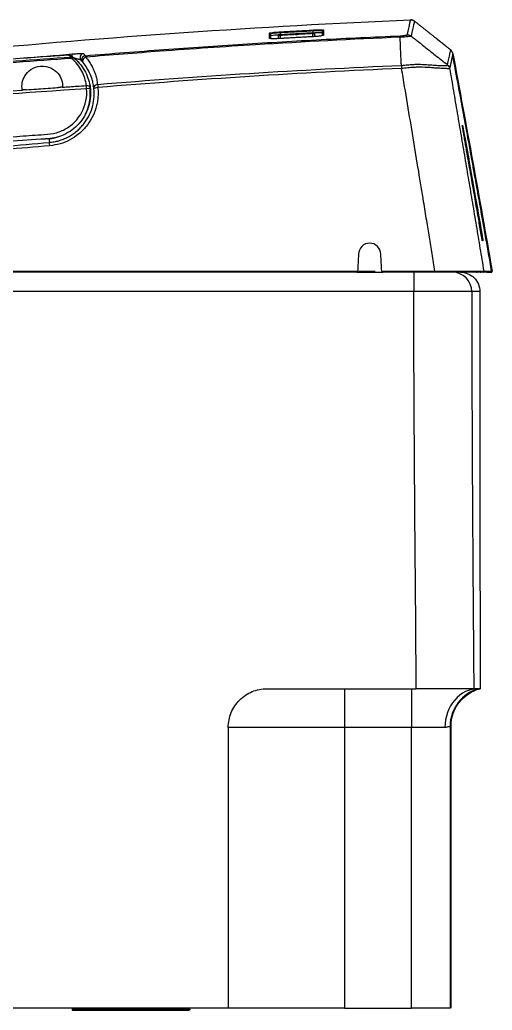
# Model space of a CAD drawing. Header units: millimetres. Extents: x -8699 to 14519, y -2727 to 7848.
# Drawn here: x -6357 to -6113, y 6650 to 7161 of the extents above; entities that cross this region are included whole.
import ezdxf

# ---------------------------------------------------------------- set-up
doc = ezdxf.new("R2010")
doc.units = ezdxf.units.MM
doc.layers.add('1', color=7, linetype='Continuous', true_color=0xffffff)

msp = doc.modelspace()

# ---------------------------------------------------------------- linework, layer by layer
at = {"layer": '1', "color": 7, "linetype": 'Continuous'}
for p, q in [((-6153.26, 7160.45), (-6153.26, 7160.45)), ((-6222.61, 7154.38), (-6222.61, 7154.38)), ((-6214.7, 7153.56), (-6214.7, 7153.53)), ((-6205.7, 7155.33), (-6205.7, 7155.33)), ((-6118.37, 7048.09), (-6118.03, 7048.15)), ((-6134.1, 7030.78), (-6134.1, 7030.78)), ((-6115.63, 7030.78), (-6113.6, 7030.78)), ((-6330.04, 6650.78), (-6330.08, 6650.33)), ((-6329.58, 6649.78), (-6327.07, 6649.78)), ((-6327.07, 6649.78), (-6272.18, 6649.78)), ((-6272.18, 6649.78), (-6269.67, 6649.78)), ((-6269.17, 6650.33), (-6269.21, 6650.78)), ((-6189.38, 6650.78), (-6249.38, 6650.78)), ((-6189.38, 6650.78), (-6154.75, 6650.78))]:
    msp.add_line(p, q, dxfattribs=at)
at = {"layer": '1', "color": 8, "linetype": 'Continuous'}
for p, q in [((-6214.7, 7153.56), (-6213.84, 7153.56)), ((-6205.7, 7152.38), (-6205.7, 7153.97)), ((-6222.61, 7153.02), (-6222.61, 7151.43)), ((-6345.75, 7099.43), (-6343.81, 7099.59)), ((-6342.77, 7099.68), (-6341.93, 7099.75)), ((-6123.71, 7078.85), (-6123.39, 7078.9)), ((-6153.6, 7030.78), (-6153.6, 7020.86)), ((-6113.11, 7031.37), (-6113.11, 7031.37)), ((-6189.38, 6815.78), (-6189.38, 6795.78)), ((-6154.83, 6815.78), (-6154.83, 6795.78)), ((-6189.38, 6795.78), (-6249.38, 6795.78)), ((-6154.83, 6795.78), (-6189.38, 6795.78)), ((-6189.38, 6795.78), (-6189.38, 6650.78)), ((-6327.07, 6650.28), (-6330.08, 6650.33)), ((-6327.07, 6650.28), (-6327.02, 6650.78)), ((-6327.07, 6650.28), (-6327.07, 6649.78)), ((-6272.18, 6650.28), (-6327.07, 6650.28)), ((-6272.22, 6650.78), (-6272.18, 6650.28)), ((-6269.17, 6650.33), (-6272.18, 6650.28)), ((-6272.18, 6650.28), (-6272.18, 6649.78))]:
    msp.add_line(p, q, dxfattribs=at)
at = {"layer": '1', "color": 7, "linetype": 'Continuous'}
for centre, start, end in [((-6214.2, 7153.56), 3.241, 180), ((-6120.81, 7031.28), 188.9814, 270), ((-6329.58, 6650.28), 175, 270)]:
    msp.add_arc(centre, 0.5, start, end, dxfattribs=at)
at = {"layer": '1', "color": 7, "linetype": 'Continuous', "extrusion": (0, 0, -1)}
msp.add_arc((6269.67, 6650.28), 0.5, 175, 270, dxfattribs=at)
at = {"layer": '1', "color": 7, "linetype": 'Continuous'}
for centre, major_axis, ratio, start_param, end_param in [((-6205.71, 7155.33), (0.027, -0.499), 0.005452, 1.570795, 3.084447), ((-6200.2, 7155.3), (-0.498, 0.04), 0.998148, 4.846186, 6.364121), ((-6329.8, 7141.45), (-0.16, 1.99), 0.000949, 4.982915, 6.196237), ((-6323.94, 7141.61), (1.46, 1.36), 0.993462, 0.904295, 3.141593), ((-6323.04, 7140.59), (1.53, 1.29), 0.992997, 0.954094, 3.141593), ((-6322.85, 7140.35), (1.54, 1.27), 0.670784, 1.120045, 3.141593), ((-6118.85, 7046.78), (0, 1), 0.999425, 4.882378, 5.666633), ((-6136.58, 7031.05), (-0.119, -0.161), 0.447146, 0.773448, 1.828874), ((-6118.98, 7031.28), (0, -0.5), 0.99902, 4.877855, 6.283185)]:
    msp.add_ellipse(centre, major_axis=major_axis, ratio=ratio, start_param=start_param, end_param=end_param, dxfattribs=at)
at = {"layer": '1', "color": 8, "linetype": 'Continuous'}
for centre, major_axis, ratio, start_param, end_param in [((-6330.5, 7139.92), (-1.25, -1.56), 0.989918, 3.141593, 3.890673), ((-6330.22, 7139.68), (-1.28, -1.54), 0.603152, 3.141593, 4.133147), ((-6322.63, 7125.66), (-1.99, -0.23), 0.743796, 3.141593, 4.662071), ((-6322.57, 7125.12), (-1.99, -0.18), 0.201779, 3.141593, 4.687867), ((-6316.81, 7126.29), (1.99, 0.24), 0.743951, 1.527294, 3.141593), ((-6316.75, 7125.75), (1.99, 0.2), 0.20102, 1.547373, 3.141593), ((-6341.93, 7099.73), (-0.17, 1.99), 0.000983, 1.581214, 2.937677), ((-6341.59, 7095.79), (0.17, -1.99), 0.01558, 1.712578, 3.141593), ((-6133.63, 7020.78), (0, 10), 0.998781, 4.712887, 6.283185), ((-6120.81, 7031.28), (0, 0.5), 0.961109, 1.72767, 3.141593), ((-6120.22, 6795.78), (0, 20), 0.865191, 0, 1.571228), ((-6114.83, 6796.42), (0, 20), 0.999863, 0.253179, 1.571295)]:
    msp.add_ellipse(centre, major_axis=major_axis, ratio=ratio, start_param=start_param, end_param=end_param, dxfattribs=at)
at = {"layer": '1', "color": 7, "linetype": 'Continuous'}
for points, degree in [([(-6389.08, 7144.94), (-6311.28, 7152.3), (-6233.34, 7157.8), (-6155.25, 7161.1)], 3), ([(-6134.4, 7145.44), (-6143.88, 7152.99), (-6153.37, 7160.54)], 2), ([(-6143.88, 7152.99), (-6148.63, 7156.76), (-6153.37, 7160.54)], 2), ([(-6222.61, 7154.38), (-6222.61, 7154.03), (-6222.61, 7153.69), (-6222.61, 7153.34)], 3), ([(-6214.62, 7153.8), (-6217.28, 7153.65), (-6219.94, 7153.5), (-6222.61, 7153.34)], 3), ([(-6205.7, 7154.29), (-6208.4, 7154.15), (-6211.09, 7154), (-6213.79, 7153.85)], 3), ([(-6205.7, 7155.33), (-6205.7, 7154.29)], 1), ([(-6156.92, 7153.39), (-6156.22, 7153.42), (-6155.47, 7153.18), (-6154.92, 7152.74)], 3), ([(-6134.51, 7145.53), (-6138.24, 7148.5), (-6141.97, 7151.47)], 2), ([(-6133.43, 7143.7), (-6133.65, 7144.81), (-6134.53, 7145.51)], 2), ([(-6133.43, 7143.74), (-6126.44, 7106.32), (-6119.66, 7068.86), (-6113.11, 7031.37)], 3), ([(-6329.89, 7141.97), (-6329.68, 7141.81), (-6329.46, 7141.64), (-6329.25, 7141.47)], 3), ([(-6324.57, 7139.3), (-6324.85, 7139.63), (-6325.13, 7139.94), (-6325.41, 7140.24)], 3), ([(-6136.17, 7137.75), (-6136.16, 7137.79), (-6136.15, 7137.82), (-6136.15, 7137.85)], 3), ([(-6389.5, 7093.7), (-6373.59, 7095.06), (-6357.67, 7096.42), (-6341.76, 7097.78)], 3), ([(-6341.93, 7099.75), (-6340.34, 7099.89), (-6338.76, 7100.19), (-6337.24, 7100.65)], 3), ([(-6182.12, 7040.06), (-6182.27, 7037.13), (-6182.42, 7034.21), (-6182.58, 7031.28)], 3), ([(-6170.16, 7031.28), (-6170.31, 7034.21), (-6170.46, 7037.13), (-6170.62, 7040.06)], 3), ([(-6458.16, 7031.29), (-6366.3, 7031.29), (-6274.44, 7031.29), (-6182.58, 7031.28)], 3), ([(-6183.08, 7030.78), (-6274.77, 7030.78), (-6366.46, 7030.78), (-6458.16, 7030.78)], 3), ([(-6189.75, 7031.28), (-6184.32, 7031.28), (-6178.9, 7031.28), (-6173.48, 7031.28)], 3), ([(-6182.76, 7030.78), (-6178.46, 7030.78), (-6174.16, 7030.78), (-6169.87, 7030.78)], 3), ([(-6170.15, 7031.26), (-6170.16, 7031.27), (-6170.16, 7031.28), (-6170.16, 7031.28)], 3), ([(-6142.7, 7030.78), (-6151.69, 7030.78), (-6160.67, 7030.78), (-6169.66, 7030.78)], 3), ([(-6113.6, 7030.78), (-6113.61, 7030.78), (-6115.05, 7030.78), (-6117.95, 7030.78)], 3), ([(-6113.17, 7031.08), (-6113.11, 7031.37)], 1), ([(-6113.14, 7031.53), (-6113.13, 7031.48), (-6113.12, 7031.42), (-6113.11, 7031.37)], 3), ([(-6229.38, 6815.78), (-6203.71, 6815.78), (-6178.04, 6815.78), (-6152.36, 6815.78)], 3), ([(-6122.6, 6815.78), (-6121.55, 6815.78), (-6120.76, 6815.78), (-6120.22, 6815.78)], 3), ([(-6119.37, 6815.78), (-6119.37, 6815.78), (-6119.53, 6815.78), (-6119.84, 6815.78)], 3), ([(-6134.29, 6650.78), (-6134.31, 6699.33), (-6134.34, 6747.87), (-6134.36, 6796.41)], 3)]:
    msp.add_open_spline(points, degree=degree, dxfattribs=at)
at = {"layer": '1', "color": 8, "linetype": 'Continuous'}
for points, knots in [([(-6156.92, 7153.39), (-6156.78, 7154.01), (-6156.51, 7155.23), (-6156.17, 7156.77), (-6155.88, 7158.1), (-6155.65, 7159.19), (-6155.47, 7160.04), (-6155.34, 7160.64), (-6155.26, 7161.03), (-6155.26, 7161.07), (-6155.25, 7161.1)], [0, 0, 0, 0, 0.12387, 0.248032, 0.3725, 0.497291, 0.622419, 0.747903, 0.873757, 1, 1, 1, 1]), ([(-6228.14, 7154.23), (-6228.12, 7154.25), (-6228.08, 7154.29), (-6227.64, 7154.4), (-6226.63, 7154.55), (-6225.09, 7154.7), (-6223.72, 7154.81), (-6223, 7154.85), (-6222.64, 7154.87)], [0, 0, 0, 0, 0.124536, 0.251079, 0.500751, 0.749669, 0.875647, 1, 1, 1, 1]), ([(-6222.64, 7154.87), (-6219.81, 7155.04), (-6216.99, 7155.2), (-6211.35, 7155.52), (-6208.54, 7155.67), (-6205.73, 7155.82)], [0, 0, 0, 0, 0.501572, 0.501572, 1, 1, 1, 1]), ([(-6205.7, 7155.33), (-6208.51, 7155.17), (-6211.32, 7155.02), (-6216.96, 7154.7), (-6219.79, 7154.54), (-6222.61, 7154.38)], [0, 0, 0, 0, 0.498432, 0.498432, 1, 1, 1, 1]), ([(-6205.73, 7155.82), (-6205.37, 7155.84), (-6204.65, 7155.88), (-6203.27, 7155.93), (-6201.73, 7155.95), (-6200.73, 7155.92), (-6200.29, 7155.86), (-6200.25, 7155.82), (-6200.23, 7155.8)], [0, 0, 0, 0, 0.124504, 0.251174, 0.50074, 0.749455, 0.875457, 1, 1, 1, 1]), ([(-6323.2, 7142.57), (-6316.44, 7143.12), (-6302.91, 7144.22), (-6275.85, 7146.27), (-6248.77, 7148.13), (-6221.68, 7149.78), (-6201.35, 7150.91), (-6181.02, 7151.94), (-6167.46, 7152.55), (-6160.68, 7152.85)], [0, 0, 0, 0, 0.125004, 0.250007, 0.500009, 0.625007, 0.750003, 0.874999, 1, 1, 1, 1]), ([(-6160.63, 7152.1), (-6185.53, 7151.03), (-6226.83, 7148.87), (-6280.91, 7145.19), (-6310.13, 7142.9), (-6322.94, 7141.84)], [0, 0, 0, 0, 0.459376, 0.762789, 1, 1, 1, 1]), ([(-6222.64, 7151.43), (-6223, 7151.41), (-6223.72, 7151.37), (-6225.1, 7151.33), (-6226.64, 7151.32), (-6227.64, 7151.39), (-6228.08, 7151.48), (-6228.12, 7151.54), (-6228.14, 7151.56)], [0, 0, 0, 0, 0.124468, 0.250955, 0.500408, 0.749295, 0.875303, 1, 1, 1, 1]), ([(-6205.73, 7152.38), (-6208.54, 7152.23), (-6211.34, 7152.07), (-6216.98, 7151.75), (-6219.81, 7151.59), (-6222.64, 7151.43)], [0, 0, 0, 0, 0.497551, 0.497551, 1, 1, 1, 1]), ([(-6200.23, 7153.13), (-6200.25, 7153.1), (-6200.29, 7153.04), (-6200.73, 7152.9), (-6201.73, 7152.72), (-6203.27, 7152.55), (-6204.65, 7152.44), (-6205.37, 7152.4), (-6205.73, 7152.38)], [0, 0, 0, 0, 0.124505, 0.251052, 0.500666, 0.749637, 0.875703, 1, 1, 1, 1]), ([(-6154.92, 7152.74), (-6154.95, 7152.71), (-6155, 7152.65), (-6155.32, 7152.55), (-6155.84, 7152.46), (-6156.85, 7152.32), (-6158.5, 7152.18), (-6160, 7152.13), (-6160.63, 7152.1)], [0, 0, 0, 0, 0.118051, 0.241009, 0.368531, 0.500529, 0.78773, 1, 1, 1, 1]), ([(-6329.96, 7143.47), (-6329.51, 7143.51), (-6328.62, 7143.58), (-6327.36, 7143.65), (-6326.29, 7143.7), (-6325.42, 7143.71), (-6324.76, 7143.7), (-6324.26, 7143.66), (-6324.16, 7143.62), (-6324.11, 7143.59)], [0, 0, 0, 0, 0.176518, 0.341414, 0.500221, 0.628475, 0.752007, 0.878887, 1, 1, 1, 1]), ([(-6133.43, 7143.74), (-6133.43, 7143.71), (-6133.44, 7143.67), (-6133.52, 7143.28), (-6133.65, 7142.68), (-6133.84, 7141.72), (-6134.14, 7140.3), (-6134.56, 7138.37), (-6134.9, 7136.81), (-6135.07, 7136.06)], [0, 0, 0, 0, 0.129576, 0.256182, 0.379693, 0.5, 0.679464, 0.846132, 1, 1, 1, 1]), ([(-6330.29, 7141.17), (-6368.41, 7138.56), (-6406.5, 7135.5), (-6482.61, 7128.71), (-6520.55, 7125), (-6577.23, 7119.16), (-6596.12, 7117.15), (-6633.53, 7113.09), (-6652.08, 7111.02), (-6688.72, 7106.87), (-6706.78, 7104.81), (-6733.05, 7101.88), (-6741.55, 7100.95), (-6753.65, 7099.64), (-6757.58, 7099.22), (-6763.3, 7098.62), (-6765.18, 7098.43), (-6768.88, 7098.04), (-6770.72, 7097.85), (-6772.48, 7097.67)], [0, 0, 0, 0, 0.25, 0.25, 0.5, 0.5, 0.625, 0.625, 0.75, 0.75, 0.875, 0.875, 0.9375, 0.9375, 0.96875, 0.96875, 0.984375, 0.984375, 1, 1, 1, 1]), ([(-6771.51, 7098.34), (-6764.38, 7099.08), (-6756.75, 7099.9), (-6740.65, 7101.65), (-6732.16, 7102.6), (-6705.96, 7105.55), (-6687.94, 7107.62), (-6651.41, 7111.78), (-6632.91, 7113.85), (-6595.62, 7117.91), (-6576.79, 7119.91), (-6520.29, 7125.76), (-6482.46, 7129.46), (-6406.6, 7136.24), (-6368.63, 7139.3), (-6330.63, 7141.9)], [0, 0, 0, 0, 0.0625, 0.0625, 0.125, 0.125, 0.25, 0.25, 0.375, 0.375, 0.5, 0.5, 0.75, 0.75, 1, 1, 1, 1]), ([(-6330.29, 7141.17), (-6330.32, 7141.24), (-6330.35, 7141.3), (-6330.45, 7141.52), (-6330.51, 7141.65), (-6330.59, 7141.82), (-6330.62, 7141.88), (-6330.63, 7141.9)], [0, 0, 0, 0, 0.169363, 0.169363, 0.611484, 0.611484, 1, 1, 1, 1]), ([(-6322.7, 7127.15), (-6323, 7129.7), (-6323.75, 7132.21), (-6326.21, 7136.95), (-6327.95, 7139.22), (-6330.29, 7141.17)], [0, 0, 0, 0, 0.5, 0.5, 1, 1, 1, 1]), ([(-6325.41, 7140.24), (-6325.46, 7140.27), (-6325.56, 7140.34), (-6325.95, 7140.49), (-6326.52, 7140.67), (-6327.32, 7140.89), (-6328.13, 7141.11), (-6328.69, 7141.25), (-6328.9, 7141.3)], [0, 0, 0, 0, 0.111291, 0.24728, 0.411229, 0.603663, 0.851874, 1, 1, 1, 1]), ([(-6323.2, 7142.57), (-6323.18, 7142.52), (-6323.13, 7142.41), (-6323.01, 7142.03), (-6322.94, 7141.84)], [0, 0, 0, 0, 0.480969, 1, 1, 1, 1]), ([(-6322.94, 7141.84), (-6322.4, 7141.14), (-6321.31, 7139.75), (-6319.97, 7137.54), (-6318.85, 7135.24), (-6317.96, 7132.84), (-6317.29, 7130.35), (-6317.03, 7128.64), (-6316.91, 7127.78)], [0, 0, 0, 0, 0.160808, 0.322871, 0.487034, 0.654107, 0.824856, 1, 1, 1, 1]), ([(-6159.95, 7137.6), (-6159.37, 7137.64), (-6157.85, 7137.75), (-6155.66, 7137.98), (-6153.29, 7138.14), (-6150.42, 7138.16), (-6146.97, 7138), (-6143.33, 7137.71), (-6140.32, 7137.55), (-6138.04, 7137.51), (-6136.88, 7137.52), (-6136.4, 7137.58), (-6136.22, 7137.64), (-6136.18, 7137.72), (-6136.17, 7137.75)], [0, 0, 0, 0, 0.048622, 0.12543, 0.183999, 0.250782, 0.375629, 0.500324, 0.624945, 0.749847, 0.875002, 0.924403, 0.966674, 1, 1, 1, 1]), ([(-6355.75, 7124.84), (-6355.98, 7126.09), (-6355.99, 7127.33), (-6355.55, 7129.82), (-6355.09, 7131.08), (-6353.65, 7133.43), (-6352.64, 7134.55), (-6349.91, 7136.39), (-6348.16, 7137.06), (-6344.37, 7137.37), (-6342.49, 7136.97), (-6339.47, 7135.55), (-6338.28, 7134.57), (-6336.49, 7132.43), (-6335.85, 7131.24), (-6335.06, 7128.83), (-6334.88, 7127.58), (-6334.94, 7126.32)], [0, 0, 0, 0, 0.125, 0.125, 0.25, 0.25, 0.375, 0.375, 0.5, 0.5, 0.625, 0.625, 0.75, 0.75, 0.875, 0.875, 1, 1, 1, 1]), ([(-6316.91, 7127.78), (-6290.72, 7129.9), (-6264.62, 7131.8), (-6212.39, 7135.09), (-6186.22, 7136.47), (-6159.96, 7137.6)], [0, 0, 0, 0, 0.5, 0.5, 1, 1, 1, 1]), ([(-6159.9, 7135.98), (-6186.06, 7134.85), (-6212.22, 7133.48), (-6264.51, 7130.2), (-6290.64, 7128.28), (-6316.75, 7126.16)], [0, 0, 0, 0, 0.5, 0.5, 1, 1, 1, 1]), ([(-6135.09, 7135.95), (-6135.12, 7135.92), (-6135.2, 7135.85), (-6135.56, 7135.84), (-6136.19, 7135.86), (-6137.39, 7135.91), (-6139.43, 7136.01), (-6142.23, 7136.15), (-6145.89, 7136.48), (-6149.41, 7136.62), (-6152.88, 7136.57), (-6155.44, 7136.4), (-6157.78, 7136.16), (-6159.36, 7136.02), (-6159.89, 7135.98)], [0, 0, 0, 0, 0.051833, 0.110537, 0.176562, 0.250224, 0.376992, 0.499799, 0.58461, 0.749235, 0.812349, 0.874594, 0.957907, 1, 1, 1, 1]), ([(-6142.71, 7031.28), (-6143.2, 7034.31), (-6144.61, 7043.04), (-6146.53, 7054.97), (-6148.83, 7069.11), (-6151.64, 7086.28), (-6154.92, 7106.14), (-6157.85, 7123.84), (-6159.36, 7132.84), (-6159.89, 7135.98)], [0, 0, 0, 0, 0.086027, 0.248396, 0.339386, 0.489212, 0.738665, 0.908925, 1, 1, 1, 1]), ([(-6135.09, 7135.95), (-6134.43, 7132.13), (-6133.12, 7124.49), (-6131.16, 7112.97), (-6129.2, 7101.43), (-6127.24, 7089.85), (-6125.28, 7078.23), (-6123.32, 7066.57), (-6121.36, 7054.88), (-6119.41, 7043.14), (-6118.11, 7035.29), (-6117.46, 7031.36)], [0, 0, 0, 0, 0.11114, 0.222097, 0.332943, 0.443749, 0.554592, 0.665552, 0.776711, 0.888161, 1, 1, 1, 1]), ([(-6706.75, 7076.81), (-6690.86, 7077.89), (-6674.67, 7079.01), (-6642, 7081.26), (-6625.51, 7082.4), (-6575.88, 7085.83), (-6542.61, 7088.13), (-6475.83, 7092.76), (-6442.29, 7095.09), (-6392.03, 7098.58), (-6375.27, 7099.75), (-6354.33, 7101.21), (-6350.14, 7101.5), (-6343.86, 7101.94), (-6341.75, 7101.99), (-6337.62, 7102.83), (-6335.59, 7103.57), (-6330.04, 7106.59), (-6326.93, 7109.74), (-6323.03, 7117.13), (-6322.18, 7121.35), (-6322.56, 7125.53)], [0, 0, 0, 0, 0.125, 0.125, 0.25, 0.25, 0.5, 0.5, 0.75, 0.75, 0.875, 0.875, 0.90625, 0.90625, 0.921875, 0.921875, 0.9375, 0.9375, 0.96875, 0.96875, 1, 1, 1, 1]), ([(-6322.56, 7125.53), (-6384.89, 7121.39), (-6447.18, 7116.09), (-6540.36, 7107.38), (-6571.31, 7104.36), (-6617.39, 7099.7), (-6632.71, 7098.13), (-6663.06, 7094.96), (-6678.11, 7093.39), (-6692.92, 7091.92)], [0, 0, 0, 0, 0.5, 0.5, 0.75, 0.75, 0.875, 0.875, 1, 1, 1, 1]), ([(-6692.78, 7093.41), (-6679.23, 7094.78), (-6665.5, 7096.21), (-6637.86, 7099.11), (-6623.94, 7100.56), (-6582.04, 7104.85), (-6553.93, 7107.63), (-6469.2, 7115.71), (-6412.48, 7120.72), (-6355.75, 7124.84)], [0, 0, 0, 0, 0.125, 0.125, 0.25, 0.25, 0.5, 0.5, 1, 1, 1, 1]), ([(-6353.56, 7125), (-6353.75, 7124.99), (-6354.15, 7124.96), (-6354.74, 7124.92), (-6355.28, 7124.88), (-6355.61, 7124.85), (-6355.75, 7124.84)], [0, 0, 0, 0, 0.27, 0.54, 0.81, 1, 1, 1, 1]), ([(-6353.56, 7125), (-6351.91, 7125.12), (-6348.63, 7125.36), (-6343.7, 7125.71), (-6339.86, 7125.98), (-6337.67, 7126.13), (-6337.12, 7126.17)], [0, 0, 0, 0, 0.299982, 0.599963, 0.899945, 1, 1, 1, 1]), ([(-6316.75, 7126.16), (-6316.68, 7125.26), (-6316.55, 7123.47), (-6316.68, 7120.78), (-6317.07, 7118.11), (-6317.93, 7114.62), (-6319.64, 7110.42), (-6322.66, 7105.89), (-6326.5, 7102.01), (-6331.08, 7099), (-6336.15, 7096.85), (-6339.78, 7096.33), (-6341.58, 7096.07)], [0, 0, 0, 0, 0.062978, 0.125403, 0.187824, 0.250796, 0.37571, 0.500406, 0.625526, 0.75008, 0.875393, 1, 1, 1, 1]), ([(-6334.94, 7126.32), (-6335.13, 7126.3), (-6335.53, 7126.28), (-6336.12, 7126.24), (-6336.65, 7126.2), (-6336.99, 7126.18), (-6337.12, 7126.17)], [0, 0, 0, 0, 0.27, 0.54, 0.81, 1, 1, 1, 1]), ([(-6334.94, 7126.32), (-6332.47, 7126.49), (-6330, 7126.66), (-6325.92, 7126.93), (-6324.31, 7127.04), (-6322.7, 7127.15)], [0, 0, 0, 0, 0.60519, 0.60519, 1, 1, 1, 1]), ([(-6322.56, 7125.53), (-6322.57, 7125.61), (-6322.57, 7125.69), (-6322.6, 7125.99), (-6322.61, 7126.21), (-6322.66, 7126.68), (-6322.68, 7126.93), (-6322.7, 7127.15)], [0, 0, 0, 0, 0.132905, 0.132905, 0.497845, 0.497845, 1, 1, 1, 1]), ([(-6127.78, 7103.16), (-6127.77, 7103.15), (-6127.65, 7102.48), (-6127.31, 7100.69), (-6126.74, 7097.58), (-6125.86, 7092.75), (-6124.72, 7086.46), (-6123.84, 7081.49), (-6123.39, 7078.9)], [0, 0, 0, 0, 0.001791, 0.085846, 0.226773, 0.390145, 0.683123, 1, 1, 1, 1]), ([(-6341.58, 7096.07), (-6349.28, 7095.41), (-6365.2, 7094.05), (-6381.12, 7092.69), (-6389.34, 7091.98)], [0, 0, 0, 0, 0.483909, 1, 1, 1, 1]), ([(-6123.39, 7078.9), (-6123.27, 7078.25), (-6123.15, 7077.59), (-6122.58, 7074.31), (-6122.12, 7071.68), (-6120.44, 7062.09), (-6119.23, 7055.12), (-6118.03, 7048.15)], [0, 0, 0, 0, 0.064077, 0.064077, 0.320384, 0.320384, 1, 1, 1, 1]), ([(-6117.86, 7046.95), (-6117.89, 7046.95), (-6117.91, 7046.95), (-6118, 7046.95), (-6118.07, 7046.95), (-6118.14, 7046.95)], [0, 0, 0, 0, 0.255377, 0.255377, 1, 1, 1, 1]), ([(-6134.12, 7030.97), (-6134.08, 7030.97), (-6133.99, 7030.97), (-6133.94, 7030.98), (-6133.91, 7030.98)], [0, 0, 0, 0, 0.467596, 1, 1, 1, 1]), ([(-6117.46, 7031.36), (-6117.04, 7031.36), (-6116.2, 7031.37), (-6115.16, 7031.37), (-6114.29, 7031.37), (-6113.75, 7031.37), (-6113.51, 7031.37), (-6113.44, 7031.37)], [0, 0, 0, 0, 0.205901, 0.421309, 0.646223, 0.88064, 1, 1, 1, 1]), ([(-6153.6, 7020.86), (-6218.68, 7020.9), (-6283.76, 7020.89), (-6365.1, 7020.84), (-6381.37, 7020.82), (-6413.91, 7020.77), (-6430.19, 7020.73), (-6462.7, 7020.66), (-6478.93, 7020.61), (-6511.29, 7020.52), (-6527.43, 7020.48), (-6575.67, 7020.33), (-6607.65, 7020.23), (-6655.13, 7020.05), (-6670.88, 7019.98), (-6694.34, 7019.86), (-6702.14, 7019.82), (-6717.63, 7019.73), (-6725.38, 7019.68), (-6748.01, 7019.53), (-6762.33, 7019.43), (-6782.14, 7019.31), (-6788.47, 7019.28), (-6800.14, 7019.22), (-6805.53, 7019.21), (-6815.45, 7019.18), (-6819.99, 7019.18), (-6828.12, 7019.19), (-6831.68, 7019.2), (-6837.5, 7019.24), (-6839.79, 7019.26), (-6842.18, 7019.32), (-6842.8, 7019.34), (-6843.41, 7019.37), (-6843.57, 7019.39), (-6843.77, 7019.41), (-6843.83, 7019.42), (-6843.82, 7019.44)], [0, 0, 0, 0, 0.25, 0.25, 0.3125, 0.3125, 0.375, 0.375, 0.4375, 0.4375, 0.5, 0.5, 0.625, 0.625, 0.6875, 0.6875, 0.71875, 0.71875, 0.75, 0.75, 0.8125, 0.8125, 0.84375, 0.84375, 0.875, 0.875, 0.90625, 0.90625, 0.9375, 0.9375, 0.96875, 0.96875, 0.984375, 0.984375, 0.992187, 0.992187, 1, 1, 1, 1]), ([(-6152.36, 6815.78), (-6152.43, 6832.77), (-6152.53, 6849.75), (-6152.84, 6883.72), (-6152.99, 6900.77), (-6153.37, 6952.11), (-6153.54, 6986.46), (-6153.6, 7020.86)], [0, 0, 0, 0, 0.25, 0.25, 0.5, 0.5, 1, 1, 1, 1]), ([(-6123.64, 7020.79), (-6123.83, 7020.8), (-6124.74, 7020.81), (-6127.92, 7020.82), (-6130.17, 7020.83), (-6138.41, 7020.85), (-6145.93, 7020.86), (-6153.6, 7020.86)], [0, 0, 0, 0, 0.25, 0.25, 0.5, 0.5, 1, 1, 1, 1]), ([(-6123.64, 7020.79), (-6123.64, 6986.39), (-6123.53, 6952.04), (-6123.29, 6909.28), (-6123.24, 6900.74), (-6123.12, 6883.71), (-6123.06, 6875.21), (-6122.86, 6849.74), (-6122.73, 6832.77), (-6122.6, 6815.78)], [0, 0, 0, 0, 0.5, 0.5, 0.625, 0.625, 0.75, 0.75, 1, 1, 1, 1]), ([(-6137.52, 6795.77), (-6139.28, 6795.78), (-6141.84, 6795.78), (-6147.85, 6795.78), (-6151.31, 6795.78), (-6154.83, 6795.78)], [0, 0, 0, 0, 0.5, 0.5, 1, 1, 1, 1]), ([(-6154.75, 6650.78), (-6154.77, 6680.78), (-6154.78, 6710.77), (-6154.81, 6759.1), (-6154.82, 6777.44), (-6154.83, 6795.78)], [0, 0, 0, 0, 0.620571, 0.620571, 1, 1, 1, 1]), ([(-6134.83, 6796.41), (-6134.86, 6796.41), (-6135.11, 6796.28), (-6136.01, 6795.96), (-6136.66, 6795.77), (-6137.52, 6795.77)], [0, 0, 0, 0, 0.5, 0.5, 1, 1, 1, 1]), ([(-6134.36, 6796.41), (-6134.36, 6796.41), (-6134.38, 6796.41), (-6134.47, 6796.41), (-6134.61, 6796.41), (-6134.83, 6796.41)], [0, 0, 0, 0, 0.291828, 0.291828, 1, 1, 1, 1]), ([(-6134.83, 6796.41), (-6134.83, 6794.53), (-6134.83, 6792.66), (-6134.8, 6744.12), (-6134.78, 6697.45), (-6134.76, 6650.78)], [0, 0, 0, 0, 0.038644, 0.038644, 1, 1, 1, 1])]:
    msp.add_open_spline(points, degree=3, knots=knots, dxfattribs=at)
at = {"layer": '1', "color": 7, "linetype": 'Continuous'}
for points, degree, knots in [([(-6153.26, 7160.45), (-6153.4, 7160.56), (-6153.56, 7160.67), (-6153.73, 7160.76), (-6154.03, 7160.91), (-6154.36, 7161.02), (-6154.69, 7161.07), (-6154.87, 7161.1), (-6155.06, 7161.11), (-6155.25, 7161.1)], 3, [0, 0, 0, 0, 0.262752, 0.262752, 0.262752, 0.736698, 0.736698, 0.736698, 1, 1, 1, 1]), ([(-6155.25, 7161.1), (-6155.06, 7161.11), (-6154.87, 7161.1), (-6154.69, 7161.07), (-6154.36, 7161.02), (-6154.03, 7160.91), (-6153.73, 7160.76), (-6153.56, 7160.67), (-6153.41, 7160.56), (-6153.26, 7160.45)], 3, [0, 0, 0, 0, 0.262765, 0.262765, 0.262765, 0.736711, 0.736711, 0.736711, 1, 1, 1, 1]), ([(-6228.14, 7154.23), (-6228.12, 7154.23), (-6228.1, 7154.23), (-6228.05, 7154.22), (-6228.03, 7154.22), (-6227.95, 7154.2), (-6227.89, 7154.18), (-6227.8, 7154.12), (-6227.76, 7154.08), (-6227.69, 7154), (-6227.66, 7153.95), (-6227.62, 7153.84), (-6227.61, 7153.78), (-6227.61, 7153.73)], 3, [0, 0, 0, 0, 0.076685, 0.076685, 0.171817, 0.171817, 0.378864, 0.378864, 0.585909, 0.585909, 0.792955, 0.792955, 1, 1, 1, 1]), ([(-6222.61, 7154.38), (-6223.93, 7154.29), (-6225.22, 7154.17), (-6227.06, 7153.94), (-6227.62, 7153.81), (-6227.61, 7153.73)], 3, [0, 0, 0, 0, 0.5, 0.5, 1, 1, 1, 1]), ([(-6227.61, 7153.73), (-6227.61, 7153.35), (-6227.61, 7152.94), (-6227.61, 7152.13), (-6227.61, 7151.73), (-6227.61, 7151.31)], 3, [0, 0, 0, 0, 0.542644, 0.542644, 1, 1, 1, 1]), ([(-6222.64, 7154.87), (-6222.64, 7154.87), (-6222.64, 7154.87), (-6222.64, 7154.85), (-6222.64, 7154.83), (-6222.63, 7154.77), (-6222.63, 7154.73), (-6222.63, 7154.64), (-6222.62, 7154.59), (-6222.62, 7154.49), (-6222.62, 7154.43), (-6222.61, 7154.38)], 3, [0, 0, 0, 0, 0.086769, 0.086769, 0.331785, 0.331785, 0.554524, 0.554524, 0.777262, 0.777262, 1, 1, 1, 1]), ([(-6205.7, 7153.97), (-6208.43, 7153.82), (-6211.16, 7153.67), (-6216.17, 7153.39), (-6218.45, 7153.26), (-6221.36, 7153.09), (-6221.98, 7153.05), (-6222.61, 7153.02)], 3, [0, 0, 0, 0, 0.48429, 0.48429, 0.888661, 0.888661, 1, 1, 1, 1]), ([(-6214.7, 7153.53), (-6214.7, 7153.53), (-6214.7, 7153.53), (-6214.67, 7153.52), (-6214.65, 7153.52), (-6214.58, 7153.52), (-6214.54, 7153.52), (-6214.45, 7153.52), (-6214.4, 7153.52), (-6214.3, 7153.52), (-6214.24, 7153.53), (-6214.13, 7153.53), (-6214.07, 7153.54), (-6213.97, 7153.55), (-6213.92, 7153.55), (-6213.86, 7153.56), (-6213.85, 7153.56), (-6213.84, 7153.56)], 3, [0, 0, 0, 0, 0.109722, 0.109722, 0.250827, 0.250827, 0.391499, 0.391499, 0.531955, 0.531955, 0.672503, 0.672503, 0.813414, 0.813414, 0.9548, 0.9548, 1, 1, 1, 1]), ([(-6213.7, 7153.59), (-6213.7, 7153.58), (-6213.71, 7153.58), (-6213.74, 7153.57), (-6213.77, 7153.57), (-6213.81, 7153.56), (-6213.83, 7153.56), (-6213.84, 7153.56)], 3, [0, 0, 0, 0, 0.415853, 0.415853, 0.864988, 0.864988, 1, 1, 1, 1]), ([(-6200.7, 7155.3), (-6200.7, 7155.39), (-6201.24, 7155.44), (-6203.09, 7155.45), (-6204.39, 7155.4), (-6205.7, 7155.33)], 3, [0, 0, 0, 0, 0.5, 0.5, 1, 1, 1, 1]), ([(-6200.7, 7154.27), (-6200.7, 7154.35), (-6201.24, 7154.4), (-6203.09, 7154.4), (-6204.38, 7154.37), (-6205.7, 7154.29)], 3, [0, 0, 0, 0, 0.5, 0.5, 1, 1, 1, 1]), ([(-6205.7, 7153.97), (-6205.59, 7153.98), (-6205.48, 7153.98), (-6205.27, 7153.99), (-6205.17, 7153.99), (-6204.99, 7153.99), (-6204.92, 7153.99), (-6204.8, 7153.98), (-6204.75, 7153.98), (-6204.71, 7153.97), (-6204.7, 7153.97), (-6204.7, 7153.96)], 3, [0, 0, 0, 0, 0.214554, 0.214554, 0.429135, 0.429135, 0.643353, 0.643353, 0.85747, 0.85747, 1, 1, 1, 1]), ([(-6204.7, 7152.48), (-6204.7, 7152.65), (-6204.7, 7152.81), (-6204.7, 7153.31), (-6204.7, 7153.62), (-6204.7, 7153.93), (-6204.7, 7153.95), (-6204.7, 7153.96)], 3, [0, 0, 0, 0, 0.312942, 0.312942, 0.967082, 0.967082, 1, 1, 1, 1]), ([(-6200.7, 7152.89), (-6200.7, 7153.3), (-6200.7, 7153.7), (-6200.7, 7154.51), (-6200.7, 7154.92), (-6200.7, 7155.3)], 3, [0, 0, 0, 0, 0.456426, 0.456426, 1, 1, 1, 1]), ([(-6222.61, 7153.34), (-6223.93, 7153.27), (-6225.22, 7153.16), (-6227.07, 7152.94), (-6227.62, 7152.83), (-6227.61, 7152.75)], 3, [0, 0, 0, 0, 0.5, 0.5, 1, 1, 1, 1]), ([(-6223.61, 7152.9), (-6223.61, 7152.91), (-6223.59, 7152.91), (-6223.52, 7152.93), (-6223.46, 7152.94), (-6223.32, 7152.96), (-6223.24, 7152.97), (-6223.04, 7152.99), (-6222.94, 7153), (-6222.76, 7153.01), (-6222.68, 7153.01), (-6222.61, 7153.02)], 3, [0, 0, 0, 0, 0.215297, 0.215297, 0.430564, 0.430564, 0.646243, 0.646243, 0.862069, 0.862069, 1, 1, 1, 1]), ([(-6223.61, 7152.9), (-6223.61, 7152.8), (-6223.61, 7152.69), (-6223.61, 7152.3), (-6223.61, 7151.99), (-6223.61, 7151.57), (-6223.61, 7151.48), (-6223.61, 7151.4)], 3, [0, 0, 0, 0, 0.221468, 0.221468, 0.838217, 0.838217, 1, 1, 1, 1]), ([(-6205.63, 7152.38), (-6206.79, 7152.32), (-6208.81, 7152.21), (-6211.39, 7152.06), (-6213.53, 7151.94), (-6215.87, 7151.81), (-6218.99, 7151.64), (-6221.39, 7151.5), (-6222.74, 7151.42)], 3, [0, 0, 0, 0, 0.204046, 0.353224, 0.452482, 0.579893, 0.762401, 1, 1, 1, 1]), ([(-6160.68, 7152.85), (-6159.66, 7152.9), (-6158.66, 7152.99), (-6157.29, 7153.19), (-6156.93, 7153.3), (-6156.92, 7153.39)], 3, [0, 0, 0, 0, 0.5, 0.5, 1, 1, 1, 1]), ([(-6159.96, 7137.6), (-6160, 7138.21), (-6160.05, 7138.92), (-6160.11, 7139.77), (-6160.14, 7140.36), (-6160.22, 7142.06), (-6160.33, 7144.15), (-6160.42, 7146.57), (-6160.51, 7148.99), (-6160.59, 7150.89), (-6160.63, 7152.1)], 3, [0, 0, 0, 0, 0.126179, 0.147851, 0.174122, 0.248823, 0.499995, 0.606753, 0.74895, 1, 1, 1, 1]), ([(-6154.92, 7152.74), (-6154.33, 7152.26), (-6153.34, 7151.48), (-6152.07, 7150.46), (-6151.09, 7149.68), (-6148.95, 7147.97), (-6146.07, 7145.68), (-6142.45, 7142.83), (-6139.32, 7140.36), (-6137.21, 7138.7), (-6136.15, 7137.85)], 3, [0, 0, 0, 0, 0.094681, 0.157566, 0.203444, 0.250967, 0.49993, 0.662683, 0.829371, 1, 1, 1, 1]), ([(-6331.89, 7142.86), (-6332.31, 7142.83), (-6332.73, 7142.81), (-6335.8, 7142.6), (-6338.46, 7142.42), (-6351.76, 7141.51), (-6362.4, 7140.74), (-6377.42, 7139.6), (-6381.81, 7139.27), (-6386.19, 7138.92)], 3, [0, 0, 0, 0, 0.022953, 0.022953, 0.169911, 0.169911, 0.75775, 0.75775, 1, 1, 1, 1]), ([(-6331.89, 7142.86), (-6331.75, 7142.87), (-6331.6, 7142.87), (-6331.24, 7142.81), (-6331.02, 7142.74), (-6330.72, 7142.59), (-6330.64, 7142.53), (-6330.55, 7142.47)], 3, [0, 0, 0, 0, 0.303747, 0.303747, 0.782661, 0.782661, 1, 1, 1, 1]), ([(-6330.55, 7142.47), (-6330.34, 7142.31), (-6330.12, 7142.14), (-6329.89, 7141.97), (-6329.89, 7141.97), (-6329.89, 7141.97)], 3, [0, 0, 0, 0, 0.99999, 0.99999, 1, 1, 1, 1]), ([(-6329.25, 7141.47), (-6329.24, 7141.47), (-6329.21, 7141.45), (-6329.14, 7141.38), (-6329.08, 7141.34), (-6328.99, 7141.27), (-6328.97, 7141.24), (-6328.94, 7141.22)], 3, [0, 0, 0, 0, 0.361389, 0.361389, 0.813146, 0.813146, 1, 1, 1, 1]), ([(-6328.94, 7141.22), (-6326.38, 7139.09), (-6324.51, 7136.66), (-6321.78, 7131.42), (-6320.97, 7128.7), (-6320.64, 7125.89)], 3, [0, 0, 0, 0, 0.5, 0.5, 1, 1, 1, 1]), ([(-6328.06, 7140.45), (-6328.34, 7140.71), (-6328.63, 7140.96), (-6328.93, 7141.21), (-6328.93, 7141.21), (-6328.94, 7141.22)], 3, [0, 0, 0, 0, 0.989786, 0.989786, 1, 1, 1, 1]), ([(-6326.76, 7139.16), (-6326.78, 7139.18), (-6326.8, 7139.2), (-6326.89, 7139.29), (-6326.95, 7139.36), (-6327.05, 7139.46), (-6327.09, 7139.5), (-6327.1, 7139.52)], 3, [0, 0, 0, 0, 0.112053, 0.112053, 0.521122, 0.521122, 1, 1, 1, 1]), ([(-6324.39, 7139.08), (-6324.44, 7139.14), (-6324.53, 7139.25), (-6324.56, 7139.28), (-6324.57, 7139.3)], 3, [0, 0, 0, 0, 0.50404, 1, 1, 1, 1]), ([(-6318.8, 7126.05), (-6318.93, 7126.94), (-6319.18, 7128.58), (-6319.82, 7130.82), (-6320.77, 7133.34), (-6322.14, 7136.11), (-6323.67, 7138.14), (-6324.39, 7139.08)], 3, [0, 0, 0, 0, 0.193975, 0.360621, 0.499945, 0.76656, 1, 1, 1, 1]), ([(-6113.39, 7031.38), (-6113.91, 7034.41), (-6114.96, 7040.4), (-6116.48, 7049.04), (-6117.88, 7057.01), (-6119.14, 7064.07), (-6120.23, 7070.21), (-6121.17, 7075.45), (-6121.98, 7079.97), (-6122.87, 7084.98), (-6124.02, 7091.32), (-6125.53, 7099.65), (-6127.34, 7109.61), (-6129.46, 7121.19), (-6131.55, 7132.53), (-6132.94, 7140), (-6133.51, 7143.09)], 3, [0, 0, 0, 0, 0.081192, 0.160645, 0.231935, 0.295069, 0.350051, 0.396885, 0.435572, 0.471356, 0.531369, 0.605936, 0.69507, 0.798783, 0.917096, 1, 1, 1, 1]), ([(-6320.58, 7125.3), (-6320.29, 7122.07), (-6320.66, 7118.84), (-6322.69, 7112.72), (-6324.35, 7109.86), (-6328.66, 7105.05), (-6331.36, 7103.08), (-6335.8, 7101.08), (-6337.38, 7100.56), (-6340.55, 7099.86), (-6342.17, 7099.74), (-6356.68, 7098.72), (-6369.59, 7097.83), (-6408.3, 7095.13), (-6434.11, 7093.33), (-6511.5, 7087.94), (-6562.87, 7084.36), (-6626.53, 7079.92), (-6639.23, 7079.03), (-6664.42, 7077.28), (-6676.93, 7076.41), (-6701.64, 7074.69), (-6713.86, 7073.83), (-6737.73, 7072.17), (-6749.19, 7071.37), (-6765.4, 7070.24), (-6770.64, 7069.88), (-6780.75, 7069.17), (-6785.6, 7068.84), (-6799.23, 7067.89), (-6807.23, 7067.33), (-6817.52, 7066.61), (-6820.68, 7066.39), (-6826.23, 7066), (-6828.61, 7065.84), (-6834.51, 7065.43), (-6836.79, 7065.27), (-6836.81, 7065.27)], 3, [0, 0, 0, 0, 0.015625, 0.015625, 0.03125, 0.03125, 0.046875, 0.046875, 0.054687, 0.054687, 0.0625, 0.0625, 0.125, 0.125, 0.25, 0.25, 0.5, 0.5, 0.5625, 0.5625, 0.625, 0.625, 0.6875, 0.6875, 0.75, 0.75, 0.78125, 0.78125, 0.8125, 0.8125, 0.875, 0.875, 0.90625, 0.90625, 0.9375, 0.9375, 1, 1, 1, 1]), ([(-6341.76, 7097.78), (-6340.93, 7097.88), (-6339.26, 7098.07), (-6336.82, 7098.66), (-6334.44, 7099.49), (-6332.14, 7100.55), (-6329.96, 7101.83), (-6327.92, 7103.33), (-6326.03, 7105.04), (-6323.79, 7107.5), (-6321.45, 7110.99), (-6319.6, 7115.5), (-6318.53, 7120.44), (-6318.67, 7123.76), (-6318.74, 7125.55)], 3, [0, 0, 0, 0, 0.061807, 0.123786, 0.185952, 0.248319, 0.310903, 0.373718, 0.436778, 0.500097, 0.621758, 0.749605, 0.864632, 1, 1, 1, 1]), ([(-6323.26, 7112.2), (-6322.55, 7113.56), (-6321.97, 7114.99), (-6320.76, 7119.16), (-6320.47, 7121.99), (-6320.69, 7124.78)], 3, [0, 0, 0, 0, 0.354268, 0.354268, 1, 1, 1, 1]), ([(-6320.64, 7125.89), (-6320.64, 7125.89), (-6320.64, 7125.89), (-6320.63, 7125.81), (-6320.62, 7125.72), (-6320.6, 7125.55), (-6320.6, 7125.47), (-6320.59, 7125.36), (-6320.58, 7125.33), (-6320.58, 7125.3)], 3, [0, 0, 0, 0, 0.000989, 0.000989, 0.496416, 0.496416, 0.864713, 0.864713, 1, 1, 1, 1]), ([(-6320.52, 7124.56), (-6320.53, 7124.72), (-6320.54, 7124.88), (-6320.56, 7125.12), (-6320.57, 7125.22), (-6320.58, 7125.3)], 3, [0, 0, 0, 0, 0.577727, 0.577727, 1, 1, 1, 1]), ([(-6318.74, 7125.55), (-6318.75, 7125.65), (-6318.77, 7125.84), (-6318.79, 7125.98), (-6318.8, 7126.05)], 3, [0, 0, 0, 0, 0.497218, 1, 1, 1, 1]), ([(-6123.39, 7076.98), (-6123.7, 7078.76), (-6124.3, 7082.21), (-6125.18, 7087.22), (-6125.93, 7091.52), (-6126.55, 7095.09), (-6127.08, 7098.14), (-6127.56, 7100.95), (-6127.98, 7103.41), (-6128.27, 7105.2), (-6128.45, 7106.32), (-6128.52, 7106.83), (-6128.46, 7106.68), (-6128.35, 7106.14), (-6128.22, 7105.46), (-6128.03, 7104.48), (-6127.87, 7103.68), (-6127.78, 7103.16)], 3, [0, 0, 0, 0, 0.150332, 0.291557, 0.423897, 0.514939, 0.595023, 0.68507, 0.756628, 0.810325, 0.84772, 0.867428, 0.884951, 0.907863, 0.928636, 0.953699, 1, 1, 1, 1]), ([(-6118.39, 7048.15), (-6118.5, 7048.81), (-6118.61, 7049.47), (-6119.18, 7052.75), (-6119.63, 7055.38), (-6121.18, 7064.33), (-6122.28, 7070.66), (-6123.39, 7076.98)], 3, [0, 0, 0, 0, 0.068357, 0.068357, 0.341785, 0.341785, 1, 1, 1, 1]), ([(-6118.14, 7046.95), (-6118.14, 7046.95), (-6118.15, 7046.97), (-6118.18, 7047.06), (-6118.19, 7047.13), (-6118.23, 7047.29), (-6118.25, 7047.39), (-6118.29, 7047.62), (-6118.32, 7047.75), (-6118.36, 7047.97), (-6118.37, 7048.06), (-6118.39, 7048.15)], 3, [0, 0, 0, 0, 0.211815, 0.211815, 0.423482, 0.423482, 0.637163, 0.637163, 0.853994, 0.853994, 1, 1, 1, 1]), ([(-6118.03, 7048.15), (-6118.01, 7048.02), (-6117.98, 7047.88), (-6117.94, 7047.62), (-6117.92, 7047.5), (-6117.89, 7047.29), (-6117.88, 7047.2), (-6117.87, 7047.06), (-6117.86, 7047.01), (-6117.86, 7046.96), (-6117.86, 7046.95), (-6117.86, 7046.95)], 3, [0, 0, 0, 0, 0.218246, 0.218246, 0.436644, 0.436644, 0.652929, 0.652929, 0.865984, 0.865984, 1, 1, 1, 1]), ([(-6170.62, 7040.06), (-6170.62, 7041.58), (-6171.24, 7043.06), (-6173.36, 7045.19), (-6174.86, 7045.81), (-6177.86, 7045.81), (-6179.36, 7045.2), (-6181.5, 7043.05), (-6182.12, 7041.58), (-6182.12, 7040.06)], 3, [0, 0, 0, 0, 0.25, 0.25, 0.5, 0.5, 0.75, 0.75, 1, 1, 1, 1]), ([(-6183.08, 7030.78), (-6183.02, 7030.79), (-6182.91, 7030.8), (-6182.75, 7030.89), (-6182.62, 7031.04), (-6182.59, 7031.19), (-6182.58, 7031.26)], 3, [0, 0, 0, 0, 0.25096, 0.501619, 0.779079, 1, 1, 1, 1]), ([(-6170.15, 7031.26), (-6170.14, 7031.19), (-6170.11, 7031.04), (-6169.94, 7030.83), (-6169.76, 7030.8), (-6169.66, 7030.78)], 3, [0, 0, 0, 0, 0.221639, 0.50041, 1, 1, 1, 1]), ([(-6142.7, 7031.28), (-6142.16, 7031.28), (-6140.56, 7031.28), (-6137.4, 7031.29), (-6133.16, 7031.31), (-6128.89, 7031.33), (-6125.05, 7031.34), (-6121.89, 7031.36), (-6119.46, 7031.37), (-6117.92, 7031.37), (-6117.61, 7031.37), (-6117.46, 7031.36)], 3, [0, 0, 0, 0, 0.04293, 0.125024, 0.250054, 0.387479, 0.499833, 0.632987, 0.762028, 0.884862, 1, 1, 1, 1]), ([(-6117.95, 7030.78), (-6118.19, 7030.78), (-6122.19, 7030.78), (-6125.67, 7030.78), (-6129.09, 7030.78), (-6133.53, 7030.78), (-6137.98, 7030.78), (-6142.7, 7030.78)], 2, [0, 0, 0, 0.25, 0.5, 0.5, 0.75, 0.75, 1, 1, 1]), ([(-6136.48, 7031.04), (-6136.46, 7031.03), (-6136.43, 7031.01), (-6136.36, 7030.98), (-6136.31, 7030.97), (-6136.25, 7030.97)], 3, [0, 0, 0, 0, 0.334854, 0.334854, 1, 1, 1, 1]), ([(-6133.91, 7030.98), (-6133.89, 7030.98), (-6133.87, 7030.99), (-6133.87, 7031.01), (-6133.87, 7031.01)], 3, [0, 0, 0, 0, 0.879234, 1, 1, 1, 1]), ([(-6129.48, 7030.78), (-6126.83, 7030.78), (-6124.25, 7029.7), (-6120.56, 7026.02), (-6119.48, 7023.43), (-6119.48, 7020.79)], 3, [0, 0, 0, 0, 0.5, 0.5, 1, 1, 1, 1]), ([(-6117.95, 7030.78), (-6117.82, 7030.78), (-6117.67, 7030.84), (-6117.47, 7031.08), (-6117.44, 7031.24), (-6117.46, 7031.36)], 3, [0, 0, 0, 0, 0.5, 0.5, 1, 1, 1, 1]), ([(-6116.09, 7031.09), (-6116.09, 7031.07), (-6116.08, 7031.05), (-6116.04, 7030.99), (-6116.01, 7030.95), (-6115.92, 7030.87), (-6115.87, 7030.84), (-6115.77, 7030.8), (-6115.71, 7030.79), (-6115.65, 7030.78), (-6115.64, 7030.78), (-6115.63, 7030.78)], 3, [0, 0, 0, 0, 0.088571, 0.088571, 0.378675, 0.378675, 0.668778, 0.668778, 0.958882, 0.958882, 1, 1, 1, 1]), ([(-6113.6, 7030.78), (-6113.55, 7030.78), (-6113.49, 7030.79), (-6113.39, 7030.83), (-6113.34, 7030.86), (-6113.25, 7030.93), (-6113.21, 7030.97), (-6113.15, 7031.07), (-6113.13, 7031.12), (-6113.1, 7031.23), (-6113.1, 7031.29), (-6113.11, 7031.35), (-6113.11, 7031.36), (-6113.11, 7031.37)], 3, [0, 0, 0, 0, 0.193523, 0.193523, 0.387059, 0.387059, 0.580584, 0.580584, 0.774108, 0.774108, 0.967632, 0.967632, 1, 1, 1, 1]), ([(-6113.44, 7031.37), (-6113.36, 7031.37), (-6113.18, 7031.37), (-6113.14, 7031.37), (-6113.11, 7031.37)], 3, [0, 0, 0, 0, 0.329853, 1, 1, 1, 1]), ([(-6119.48, 7020.79), (-6119.46, 6988.29), (-6119.44, 6955.78), (-6119.41, 6887.45), (-6119.39, 6851.62), (-6119.37, 6815.78)], 3, [0, 0, 0, 0, 0.475623, 0.475623, 1, 1, 1, 1]), ([(-6249.38, 6795.78), (-6249.38, 6798.41), (-6248.87, 6800.99), (-6246.88, 6805.82), (-6245.41, 6808.03), (-6241.72, 6811.74), (-6239.49, 6813.24), (-6234.66, 6815.25), (-6232.01, 6815.78), (-6229.38, 6815.78)], 3, [0, 0, 0, 0, 0.25, 0.25, 0.5, 0.5, 0.75, 0.75, 1, 1, 1, 1]), ([(-6122.6, 6815.78), (-6122.77, 6815.78), (-6123.65, 6815.78), (-6126.76, 6815.78), (-6128.97, 6815.78), (-6137.14, 6815.78), (-6144.65, 6815.78), (-6152.36, 6815.78)], 3, [0, 0, 0, 0, 0.25, 0.25, 0.5, 0.5, 1, 1, 1, 1]), ([(-6134.36, 6796.41), (-6134.37, 6800.84), (-6132.89, 6805.16), (-6127.48, 6812.15), (-6123.67, 6814.67), (-6119.37, 6815.78)], 3, [0, 0, 0, 0, 0.5, 0.5, 1, 1, 1, 1]), ([(-6249.38, 6795.78), (-6249.38, 6783.76), (-6249.38, 6771.73), (-6249.38, 6753.64), (-6249.38, 6747.61), (-6249.38, 6735.52), (-6249.38, 6729.47), (-6249.38, 6699.22), (-6249.38, 6675.01), (-6249.38, 6650.78)], 3, [0, 0, 0, 0, 0.25, 0.25, 0.375, 0.375, 0.5, 0.5, 1, 1, 1, 1]), ([(-6249.38, 6650.78), (-6271.53, 6650.78), (-6293.69, 6650.78), (-6326.92, 6650.78), (-6337.99, 6650.78), (-6360.15, 6650.78), (-6371.22, 6650.78), (-6393.36, 6650.78), (-6404.42, 6650.78), (-6426.52, 6650.78), (-6437.56, 6650.78), (-6470.64, 6650.78), (-6492.65, 6650.78), (-6525.57, 6650.78), (-6536.52, 6650.78), (-6558.23, 6650.78), (-6569.02, 6650.78), (-6590.38, 6650.78), (-6601, 6650.78), (-6621.48, 6650.78), (-6631.37, 6650.78), (-6645.44, 6650.78), (-6650.02, 6650.78), (-6658.78, 6650.78), (-6662.93, 6650.78), (-6670.76, 6650.78), (-6674.44, 6650.78), (-6681.35, 6650.78), (-6684.59, 6650.78), (-6693.42, 6650.78), (-6698.09, 6650.78), (-6703.05, 6650.78), (-6704.36, 6650.78), (-6706.07, 6650.78), (-6706.51, 6650.78), (-6706.53, 6650.78)], 3, [0, 0, 0, 0, 0.125206, 0.125206, 0.187808, 0.187808, 0.250411, 0.250411, 0.313014, 0.313014, 0.375617, 0.375617, 0.500823, 0.500823, 0.563425, 0.563425, 0.626028, 0.626028, 0.688631, 0.688631, 0.751234, 0.751234, 0.782535, 0.782535, 0.813837, 0.813837, 0.845138, 0.845138, 0.87644, 0.87644, 0.939042, 0.939042, 0.970344, 0.970344, 1, 1, 1, 1]), ([(-6134.76, 6650.78), (-6134.8, 6650.78), (-6135.35, 6650.78), (-6137.39, 6650.78), (-6138.88, 6650.78), (-6144.4, 6650.78), (-6149.53, 6650.78), (-6154.75, 6650.78)], 3, [0, 0, 0, 0, 0.25, 0.25, 0.5, 0.5, 1, 1, 1, 1])]:
    msp.add_open_spline(points, degree=degree, knots=knots, dxfattribs=at)
at = {"layer": '1', "color": 8, "linetype": 'Continuous'}
for points in [[(-6153.26, 7160.45), (-6153.24, 7160.43), (-6153.79, 7157.86), (-6154.92, 7152.74)], [(-6356.24, 7141.24), (-6347.48, 7142.01), (-6338.72, 7142.74), (-6329.96, 7143.47)], [(-6324.11, 7143.59), (-6323.8, 7143.26), (-6323.5, 7142.92), (-6323.2, 7142.57)], [(-6136.15, 7137.85), (-6135.1, 7142.66), (-6134.56, 7145.22), (-6134.51, 7145.5)], [(-6330.63, 7141.9), (-6331.05, 7142.23), (-6331.48, 7142.55), (-6331.89, 7142.86)], [(-6159.95, 7137.6), (-6159.94, 7137.18), (-6159.91, 7136.59), (-6159.89, 7135.98)], [(-6136.15, 7137.85), (-6135.6, 7137.42), (-6135.19, 7136.74), (-6135.07, 7136.06)], [(-6135.07, 7136.05), (-6135.07, 7136.02), (-6135.08, 7135.99), (-6135.09, 7135.95)], [(-6316.91, 7127.78), (-6316.86, 7127.36), (-6316.8, 7126.77), (-6316.75, 7126.16)], [(-6170.16, 7031.28), (-6161.01, 7031.28), (-6151.86, 7031.28), (-6142.71, 7031.28)], [(-6119.48, 7020.79), (-6119.48, 7020.79), (-6120.87, 7020.79), (-6123.64, 7020.79)]]:
    msp.add_open_spline(points, degree=3, dxfattribs=at)
for points, weights in [([(-6228.14, 7151.56), (-6228.14, 7153.1), (-6228.14, 7154.23)], [0.994302488975, 0.994274571557, 0.994253968052]), ([(-6200.23, 7155.8), (-6200.23, 7154.67), (-6200.23, 7153.13)], [0.995858439627, 0.995879075242, 0.995907036575]), ([(-6136.17, 7137.75), (-6135.29, 7137.05), (-6135.09, 7135.95)], [1, 0.936586310261, 1]), ([(-6142.71, 7030.78), (-6142.7, 7030.78), (-6142.7, 7031.28)], [1, 0.707640262706, 1])]:
    msp.add_rational_spline(points, weights, degree=2, dxfattribs=at)
at = {"layer": '1', "color": 7, "linetype": 'Continuous'}
msp.add_rational_spline([(-6160.68, 7152.85), (-6160.67, 7152.76), (-6160.63, 7152.1)], [1, 0.949993543076, 1], degree=2, dxfattribs=at)

doc.saveas('drawing.dxf')
